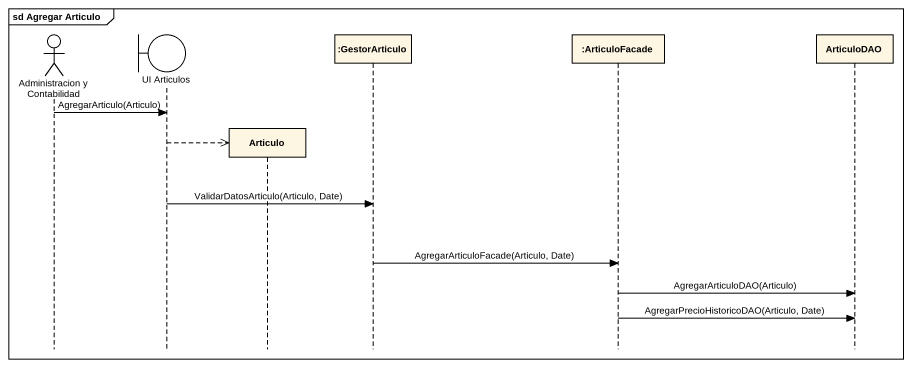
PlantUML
@startuml
mainframe sd Agregar Articulo
hide footbox
actor "Administracion y Contabilidad" as Administracion_y
boundary "UI Articulos" as UI_Articulos
participant Articulo
participant ":GestorArticulo" as GestorArticulo
participant ":ArticuloFacade" as ArticuloFacade
participant ArticuloDAO

Administracion_y -> UI_Articulos : AgregarArticulo(Articulo)
UI_Articulos -->> Articulo **
UI_Articulos -> GestorArticulo : ValidarDatosArticulo(Articulo, Date)
GestorArticulo -> ArticuloFacade : AgregarArticuloFacade(Articulo, Date)
ArticuloFacade -> ArticuloDAO : AgregarArticuloDAO(Articulo)
ArticuloFacade -> ArticuloDAO : AgregarPrecioHistoricoDAO(Articulo, Date)
@enduml
